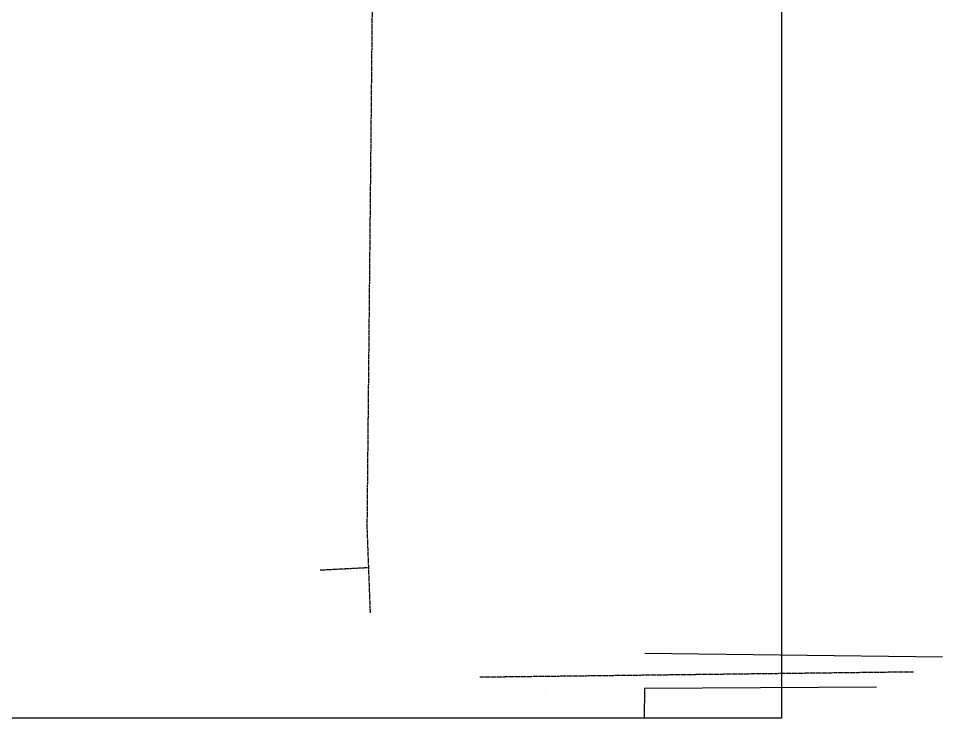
# Model space of a CAD drawing. Extents: x -160 to 364724, y -100 to 7353297.
# Drawn here: x 359510.5 to 359871.2, y 7352258.5 to 7352532 of the extents above; entities that cross this region are included whole.
import ezdxf

# ---------------------------------------------------------------- set-up
doc = ezdxf.new("R2010")
doc.units = 0
doc.header["$LTSCALE"] = 5
doc.linetypes.add('CENTER2', pattern=[1.125, 0.75, -0.125, 0.125, -0.125])
doc.linetypes.add('HIDDEN2', pattern=[0.1875, 0.125, -0.0625])
for name, color, linetype in [('0-quadras', 6, 'Continuous'), ('ortofoto', 7, 'Continuous'), ('P_Eixo', 1, 'CENTER2')]:
    doc.layers.add(name, color=color, linetype=linetype)
picture_1 = doc.add_image_def('image1.tif', size_in_pixel=(14710, 13573))

msp = doc.modelspace()

# ---------------------------------------------------------------- linework, layer by layer
at = {"layer": '0-quadras', "color": 5, "lineweight": 30, "ltscale": 0.3}
for p, q in [((359871.215, 7352282.459), (359754.977, 7352283.886)), ((359716.137, 7352269.249), (359716.137, 7352269.249)), ((359754.844, 7352270.211), (359754.731, 7352258.485)), ((359845.453, 7352270.783), (359754.844, 7352270.211))]:
    msp.add_line(p, q, dxfattribs=at)
at = {"layer": 'P_Eixo', "color": 1, "linetype": 'HIDDEN2', "ltscale": 0.5}
for p, q in [((359649.471, 7352631.759), (359646.494, 7352333.151)), ((359646.494, 7352333.151), (359647.75, 7352299.713)), ((359628.201, 7352316.517), (359647.081, 7352317.501)), ((359690.604, 7352274.719), (359859.859, 7352276.788))]:
    msp.add_line(p, q, dxfattribs=at)

# ---------------------------------------------------------------- pictures from other files: only their frames are drawn
image = msp.add_image(picture_1, insert=(359073.892, 7352258.636), size_in_units=(734.398, 677.634), dxfattribs=dict(fade=70))
image.dxf.flags = 14
at = {"layer": 'ortofoto'}
image = msp.add_image(picture_1, insert=(359073.892, 7352258.636), size_in_units=(734.398, 677.634), dxfattribs=dict(at, fade=29))
image.dxf.flags = 14

doc.saveas('drawing.dxf')
